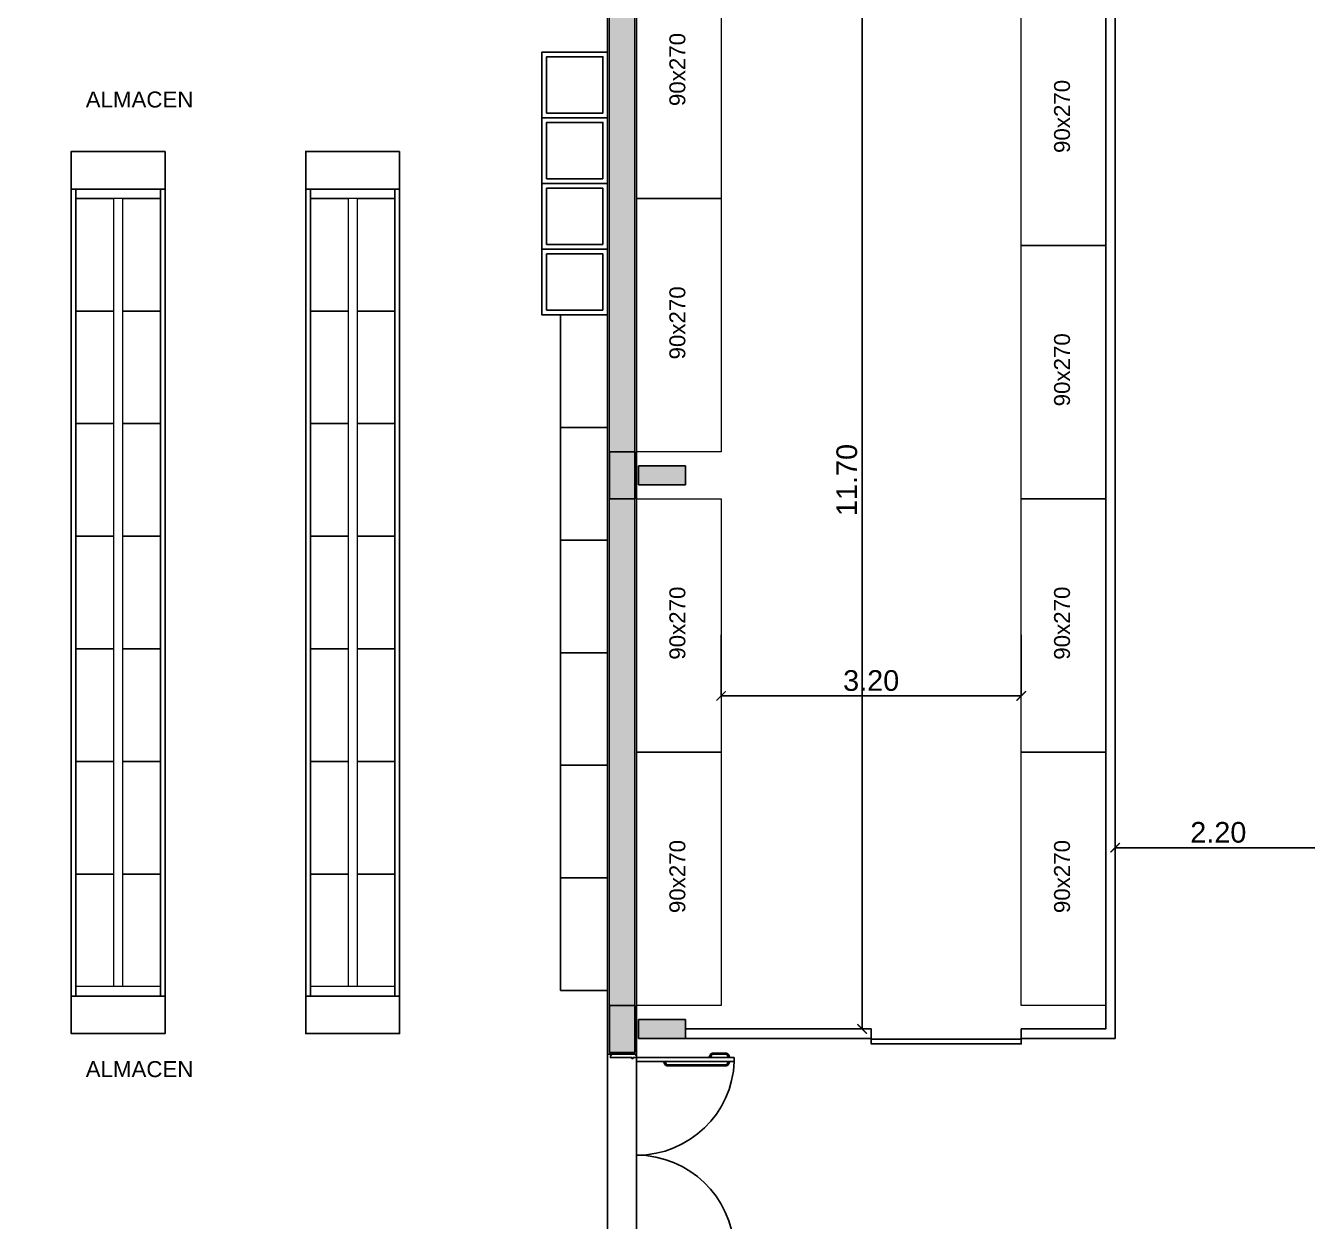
# Model space of a CAD drawing. Header units: inches. Extents: x -309 to 190, y -1585 to -1350.
# Drawn here: x -213.11 to -199.45, y -1397.64 to -1384.9 of the extents above; entities that cross this region are included whole.
import ezdxf

# ---------------------------------------------------------------- set-up
doc = ezdxf.new("R2010")
doc.units = ezdxf.units.IN
doc.header["$MEASUREMENT"] = 0
doc.header["$PDMODE"] = 3
doc.layers.get('0').update_dxf_attribs({"color": 9, "linetype": 'CONTINUOUS'})
doc.layers.get('DEFPOINTS').update_dxf_attribs({"color": 9, "linetype": 'CONTINUOUS'})
for name, color, linetype in [('10-TEXTO', 9, 'CONTINUOUS'), ('CARP', 9, 'CONTINUOUS'), ('color gris', 9, 'CONTINUOUS'), ('EQUIP', 9, 'CONTINUOUS'), ('estructura', 9, 'CONTINUOUS'), ('REVOQUE', 9, 'CONTINUOUS')]:
    doc.layers.add(name, color=color, linetype=linetype)
for name, color, linetype, lineweight in [('cotas', 9, 'CONTINUOUS', 15), ('gondolas', 9, 'CONTINUOUS', 13), ('MURO 27', 9, 'CONTINUOUS', 9)]:
    doc.layers.add(name, color=color, linetype=linetype, lineweight=lineweight)
doc.styles.add('COTAS', font='arial.ttf')
doc.styles.add('ROMANS', font='arial.ttf')
doc.dimstyles.new('ploteo 100', dxfattribs={"dimscale": 0, "dimtxt": 0.22, "dimasz": 0.1, "dimexe": 0, "dimexo": 0, "dimgap": 0.05, "dimtad": 1, "dimzin": 0, "dimdsep": 46, "dimtxsty": 'COTAS', "dimblk1": 'ARCHTICK', "dimblk2": 'ARCHTICK', "dimsah": 1, "dimcen": 0.7, "dimclrd": 256, "dimclre": 256, "dimclrt": 256, "dimaunit": 1, "dimadec": 3, "dimazin": 0, "dimtfac": 1, "dimtmove": 2, "dimatfit": 3, "dimldrblk": 'ARCHTICK', "dimfxl": 1, "dimtolj": 1, "dimtzin": 0, "dimarcsym": 0})

# ---------------------------------------------------------------- blocks, each defined once
blk = doc.blocks.new('_ARCHTICK')
at = {"color": 0, "linetype": 'ByBlock', "const_width": 0.15}
blk.add_lwpolyline([(-0.5, -0.5), (0.5, 0.5)], dxfattribs=at)
blk = doc.blocks.new('*D28')
at = {"layer": 'cotas', "lineweight": -2, "transparency": 16777216}
for p, q in [((-199.302, -1393.238), (-199.302, -1393.656)), ((-201.502, -1394.188), (-201.502, -1393.656)), ((-199.302, -1393.656), (-201.502, -1393.656))]:
    blk.add_line(p, q, dxfattribs=at)
at = {"layer": 'DEFPOINTS', "color": 0, "transparency": 16777216}
for p in [(-199.302, -1393.238), (-201.502, -1393.656), (-201.502, -1394.188)]:
    blk.add_point(p, dxfattribs=at)
at = {"layer": 'cotas', "lineweight": -2, "transparency": 16777216, "xscale": 0.1, "yscale": 0.1, "zscale": 0.1, "rotation": 180}
blk.add_blockref('_ARCHTICK', (-201.502, -1393.656), dxfattribs=at)
at = {"layer": 'cotas', "lineweight": -2, "transparency": 16777216, "xscale": 0.1, "yscale": 0.1, "zscale": 0.1}
blk.add_blockref('_ARCHTICK', (-199.302, -1393.656), dxfattribs=at)
at = {"layer": 'cotas', "transparency": 16777216, "insert": (-200.402, -1393.494), "char_height": 0.22, "attachment_point": 5, "style": 'COTAS'}
blk.add_mtext('\\A1;2.20', dxfattribs=at)
blk = doc.blocks.new('*D34')
at = {"layer": 'cotas', "lineweight": -2, "transparency": 16777216}
for p, q in [((-205.702, -1391.388), (-205.702, -1392.039)), ((-202.502, -1391.388), (-202.502, -1392.039)), ((-202.502, -1392.039), (-205.702, -1392.039))]:
    blk.add_line(p, q, dxfattribs=at)
at = {"layer": 'DEFPOINTS', "color": 0, "transparency": 16777216}
for p in [(-205.702, -1391.388), (-202.502, -1391.388), (-205.702, -1392.039)]:
    blk.add_point(p, dxfattribs=at)
at = {"layer": 'cotas', "lineweight": -2, "transparency": 16777216, "xscale": 0.1, "yscale": 0.1, "zscale": 0.1, "rotation": 180}
blk.add_blockref('_ARCHTICK', (-205.702, -1392.039), dxfattribs=at)
at = {"layer": 'cotas', "lineweight": -2, "transparency": 16777216, "xscale": 0.1, "yscale": 0.1, "zscale": 0.1}
blk.add_blockref('_ARCHTICK', (-202.502, -1392.039), dxfattribs=at)
at = {"layer": 'cotas', "transparency": 16777216, "insert": (-204.102, -1391.876), "char_height": 0.22, "attachment_point": 5, "style": 'COTAS'}
blk.add_mtext('\\A1;3.20', dxfattribs=at)
blk = doc.blocks.new('*D39')
at = {"layer": 'cotas', "lineweight": -2, "transparency": 16777216}
for p, q in [((-203.842, -1383.888), (-204.199, -1383.888)), ((-204.199, -1383.888), (-204.199, -1395.588)), ((-204.102, -1395.588), (-204.199, -1395.588))]:
    blk.add_line(p, q, dxfattribs=at)
at = {"layer": 'DEFPOINTS', "color": 0, "transparency": 16777216}
for p in [(-203.842, -1383.888), (-204.199, -1395.588), (-204.102, -1395.588)]:
    blk.add_point(p, dxfattribs=at)
at = {"layer": 'cotas', "lineweight": -2, "transparency": 16777216, "xscale": 0.1, "yscale": 0.1, "zscale": 0.1}
for p, rotation in [((-204.199, -1383.888), 90), ((-204.199, -1395.588), 270)]:
    blk.add_blockref('_ARCHTICK', p, dxfattribs=dict(at, rotation=rotation))
at = {"layer": 'cotas', "transparency": 16777216, "insert": (-204.361, -1389.738), "char_height": 0.22, "attachment_point": 5, "rotation": 90, "style": 'COTAS'}
blk.add_mtext('\\A1;11.70', dxfattribs=at)

msp = doc.modelspace()

# ---------------------------------------------------------------- hatches: boundary and pattern name
at = {"layer": 'color gris'}
h = msp.add_hatch(color=256, dxfattribs=at)
h.paths.add_polyline_path([(-234.352, -1419.388), (-234.602, -1419.388), (-234.602, -1419.118), (-234.102, -1419.118), (-234.102, -1419.388)])
h.paths.add_polyline_path([(-234.602, -1413.288), (-234.602, -1413.038), (-234.332, -1413.038), (-234.332, -1413.538), (-234.602, -1413.538)])
h.paths.add_polyline_path([(-234.602, -1407.388), (-234.602, -1407.138), (-234.332, -1407.138), (-234.332, -1407.638), (-234.602, -1407.638)])
h.paths.add_polyline_path([(-234.602, -1401.488), (-234.602, -1401.238), (-234.332, -1401.238), (-234.332, -1401.738), (-234.602, -1401.738)])
h.paths.add_polyline_path([(-234.602, -1395.588), (-234.602, -1395.338), (-234.332, -1395.338), (-234.332, -1395.838), (-234.602, -1395.838)])
h.paths.add_polyline_path([(-234.602, -1389.688), (-234.602, -1389.438), (-234.332, -1389.438), (-234.332, -1389.938), (-234.602, -1389.938)])
h.paths.add_polyline_path([(-234.352, -1379.108), (-234.602, -1379.108), (-234.602, -1379.378), (-234.042, -1379.378), (-234.042, -1379.108)])
h.paths.add_polyline_path([(-234.602, -1383.788), (-234.602, -1383.538), (-234.332, -1383.538), (-234.332, -1384.038), (-234.602, -1384.038)])
h.paths.add_polyline_path([(-199.299, -1406.298), (-199.299, -1406.048), (-199.029, -1406.048), (-199.029, -1406.548), (-199.299, -1406.548)])
h.paths.add_polyline_path([(-181.322, -1419.118), (-181.052, -1419.118), (-181.052, -1419.388), (-181.322, -1419.388)])
h.paths.add_polyline_path([(-206.622, -1375.558), (-206.622, -1375.308), (-206.892, -1375.308), (-206.892, -1375.968), (-206.622, -1375.968)])
h.paths.add_polyline_path([(-191.785, -1379.358), (-192.285, -1379.358), (-192.285, -1379.138), (-192.226, -1378.943), (-191.707, -1379.1)])
h.paths.add_polyline_path([(-184.212, -1381.367), (-184.577, -1381.256), (-184.656, -1381.515), (-184.482, -1381.567), (-184.482, -1381.867), (-184.212, -1381.867)])
h.paths.add_polyline_path([(-184.712, -1395.588), (-184.712, -1395.488), (-184.212, -1395.488), (-184.212, -1395.688), (-184.712, -1395.688)])
h.paths.add_polyline_path([(-184.712, -1389.688), (-184.712, -1389.588), (-184.212, -1389.588), (-184.212, -1389.788), (-184.712, -1389.788)])
h.paths.add_polyline_path([(-184.712, -1383.788), (-184.712, -1383.688), (-184.212, -1383.688), (-184.212, -1383.888), (-184.712, -1383.888)])
h.paths.add_polyline_path([(-203.989, -1375.385), (-204.228, -1375.313), (-204.307, -1375.572), (-203.828, -1375.716), (-203.75, -1375.458)])
h.paths.add_polyline_path([(-206.582, -1395.588), (-206.582, -1395.488), (-206.082, -1395.488), (-206.082, -1395.688), (-206.582, -1395.688)])
h.paths.add_polyline_path([(-184.212, -1410.408), (-184.212, -1410.658), (-184.482, -1410.658), (-184.482, -1410.158), (-184.212, -1410.158)])
h.paths.add_polyline_path([(-191.765, -1410.388), (-192.015, -1410.388), (-192.015, -1410.658), (-191.515, -1410.658), (-191.515, -1410.388)])
h.paths.add_polyline_path([(-199.049, -1410.388), (-199.299, -1410.388), (-199.299, -1410.658), (-198.799, -1410.658), (-198.799, -1410.388)])
h.paths.add_polyline_path([(-184.482, -1401.488), (-184.482, -1401.238), (-184.212, -1401.238), (-184.212, -1401.738), (-184.482, -1401.738)])
h.paths.add_polyline_path([(-191.765, -1401.238), (-192.015, -1401.238), (-192.015, -1401.508), (-191.515, -1401.508), (-191.515, -1401.238)])
h.paths.add_polyline_path([(-199.049, -1401.238), (-199.299, -1401.238), (-199.299, -1401.508), (-198.799, -1401.508), (-198.799, -1401.238)])
h.paths.add_polyline_path([(-191.765, -1419.118), (-192.015, -1419.118), (-192.015, -1419.388), (-191.515, -1419.388), (-191.515, -1419.118)])
h.paths.add_polyline_path([(-199.049, -1419.118), (-199.299, -1419.118), (-199.299, -1419.388), (-198.799, -1419.388), (-198.799, -1419.118)])
h.paths.add_polyline_path([(-184.212, -1419.388), (-184.212, -1419.118), (-184.712, -1419.118), (-184.712, -1419.388)])
h.paths.add_polyline_path([(-206.332, -1419.118), (-206.582, -1419.118), (-206.582, -1419.388), (-206.082, -1419.388), (-206.082, -1419.118)])
h.paths.add_polyline_path([(-206.872, -1419.118), (-207.122, -1419.118), (-207.122, -1419.388), (-206.622, -1419.388), (-206.622, -1419.118)])
h.paths.add_polyline_path([(-206.582, -1379.238), (-206.582, -1379.138), (-206.082, -1379.138), (-206.082, -1379.338), (-206.582, -1379.338)])
h.paths.add_polyline_path([(-206.582, -1413.288), (-206.582, -1413.038), (-206.312, -1413.038), (-206.312, -1413.538), (-206.582, -1413.538)])
h.paths.add_polyline_path([(-206.622, -1413.288), (-206.622, -1413.038), (-206.892, -1413.038), (-206.892, -1413.538), (-206.622, -1413.538)])
h.paths.add_polyline_path([(-206.582, -1407.388), (-206.582, -1407.138), (-206.312, -1407.138), (-206.312, -1407.638), (-206.582, -1407.638)])
h.paths.add_polyline_path([(-206.622, -1407.388), (-206.622, -1407.138), (-206.892, -1407.138), (-206.892, -1407.638), (-206.622, -1407.638)])
h.paths.add_polyline_path([(-206.582, -1401.488), (-206.582, -1401.238), (-206.312, -1401.238), (-206.312, -1401.738), (-206.582, -1401.738)])
h.paths.add_polyline_path([(-206.622, -1401.488), (-206.622, -1401.238), (-206.892, -1401.238), (-206.892, -1401.738), (-206.622, -1401.738)])
h.paths.add_polyline_path([(-206.622, -1395.588), (-206.622, -1395.338), (-206.892, -1395.338), (-206.892, -1395.838), (-206.622, -1395.838)])
h.paths.add_polyline_path([(-206.582, -1389.688), (-206.582, -1389.588), (-206.082, -1389.588), (-206.082, -1389.788), (-206.582, -1389.788)])
h.paths.add_polyline_path([(-206.622, -1389.688), (-206.622, -1389.438), (-206.892, -1389.438), (-206.892, -1389.938), (-206.622, -1389.938)])
h.paths.add_polyline_path([(-211.412, -1375.618), (-211.412, -1375.308), (-211.682, -1375.308), (-211.682, -1375.968), (-211.412, -1375.968)])
h.paths.add_polyline_path([(-206.582, -1383.788), (-206.582, -1383.688), (-206.082, -1383.688), (-206.082, -1383.888), (-206.582, -1383.888)])
h.paths.add_polyline_path([(-206.622, -1383.788), (-206.622, -1383.538), (-206.892, -1383.538), (-206.892, -1384.038), (-206.622, -1384.038)])
h.paths.add_polyline_path([(-206.622, -1379.238), (-206.622, -1378.988), (-206.892, -1378.988), (-206.892, -1379.488), (-206.622, -1379.488)])
at = {"layer": 'MURO 27'}
h = msp.add_hatch(color=256, dxfattribs=at)
h.paths.add_polyline_path([(-206.892, -1375.308), (-211.412, -1375.308), (-211.412, -1375.578), (-208.692, -1375.578), (-208.692, -1379.168), (-208.422, -1379.168), (-208.422, -1375.578), (-206.892, -1375.578)])
h.paths.add_polyline_path([(-204.048, -1375.65), (-204.307, -1375.572), (-204.529, -1376.308), (-206.122, -1376.308), (-206.122, -1375.308), (-206.622, -1375.308), (-206.622, -1375.578), (-206.392, -1375.578), (-206.392, -1376.308), (-206.622, -1376.308), (-206.622, -1375.968), (-206.892, -1375.968), (-206.892, -1378.898), (-207.582, -1378.898), (-207.582, -1379.168), (-206.892, -1379.168), (-206.892, -1378.988), (-206.622, -1378.988), (-206.622, -1376.578), (-204.329, -1376.578)])
h.paths.add_polyline_path([(-203.75, -1375.458), (-203.828, -1375.716), (-192.285, -1379.207), (-192.285, -1379.138), (-192.226, -1378.943)])
h.paths.add_polyline_path([(-191.707, -1379.1), (-191.785, -1379.358), (-184.656, -1381.515), (-184.577, -1381.256)])
h.paths.add_polyline_path([(-184.212, -1381.867), (-184.482, -1381.867), (-184.482, -1383.688), (-184.212, -1383.688)])
h.paths.add_polyline_path([(-184.212, -1383.888), (-184.482, -1383.888), (-184.482, -1389.588), (-184.212, -1389.588)])
h.paths.add_polyline_path([(-184.212, -1389.788), (-184.482, -1389.788), (-184.482, -1395.488), (-184.212, -1395.488)])
h.paths.add_polyline_path([(-184.212, -1395.688), (-184.482, -1395.688), (-184.482, -1398.738), (-184.212, -1398.738)])
h.paths.add_polyline_path([(-184.212, -1399.978), (-184.482, -1399.978), (-184.482, -1401.238), (-184.212, -1401.238)])
h.paths.add_polyline_path([(-184.212, -1413.538), (-184.482, -1413.538), (-184.482, -1419.118), (-184.212, -1419.118)])
h.paths.add_polyline_path([(-184.212, -1410.658), (-184.482, -1410.658), (-184.482, -1410.898), (-184.212, -1410.898)])
h.paths.add_polyline_path([(-199.299, -1419.118), (-206.082, -1419.118), (-206.082, -1419.388), (-199.299, -1419.388)])
h.paths.add_polyline_path([(-207.122, -1419.118), (-234.102, -1419.118), (-234.102, -1419.388), (-207.122, -1419.388)])
h.paths.add_polyline_path([(-192.015, -1419.118), (-198.799, -1419.118), (-198.799, -1419.388), (-192.015, -1419.388)])
h.paths.add_polyline_path([(-184.712, -1419.118), (-191.515, -1419.118), (-191.515, -1419.388), (-184.712, -1419.388)])
h.paths.add_polyline_path([(-234.332, -1413.538), (-234.602, -1413.538), (-234.602, -1419.118), (-234.332, -1419.118)])
h.paths.add_polyline_path([(-234.332, -1407.638), (-234.602, -1407.638), (-234.602, -1413.038), (-234.332, -1413.038)])
h.paths.add_polyline_path([(-234.332, -1401.738), (-234.602, -1401.738), (-234.602, -1407.138), (-234.332, -1407.138)])
h.paths.add_polyline_path([(-234.332, -1398.028), (-234.602, -1398.028), (-234.602, -1401.238), (-234.332, -1401.238)])
h.paths.add_polyline_path([(-234.332, -1384.038), (-234.602, -1384.038), (-234.602, -1389.438), (-234.332, -1389.438)])
h.paths.add_polyline_path([(-234.332, -1389.938), (-234.602, -1389.938), (-234.602, -1395.338), (-234.332, -1395.338)])
h.paths.add_polyline_path([(-234.332, -1379.378), (-234.602, -1379.378), (-234.602, -1382.048), (-234.332, -1382.048)])
h.paths.add_polyline_path([(-234.332, -1382.588), (-234.602, -1382.588), (-234.602, -1383.538), (-234.332, -1383.538)])
h.paths.add_polyline_path([(-206.622, -1389.938), (-206.892, -1389.938), (-206.892, -1395.338), (-206.622, -1395.338)])
h.paths.add_polyline_path([(-206.622, -1384.038), (-206.892, -1384.038), (-206.892, -1389.438), (-206.622, -1389.438)])
h.paths.add_polyline_path([(-206.622, -1379.488), (-206.892, -1379.488), (-206.892, -1383.538), (-206.622, -1383.538)])
h.paths.add_polyline_path([(-206.622, -1398.028), (-206.892, -1398.028), (-206.892, -1401.238), (-206.622, -1401.238)])
h.paths.add_polyline_path([(-206.622, -1401.738), (-206.892, -1401.738), (-206.892, -1407.138), (-206.622, -1407.138)])
h.paths.add_polyline_path([(-206.622, -1407.638), (-206.892, -1407.638), (-206.892, -1407.748), (-206.622, -1407.748)])

# ---------------------------------------------------------------- linework, layer by layer
for points in [[(-206.082, -1383.788), (-201.602, -1383.788), (-201.602, -1383.088), (-201.502, -1383.088), (-201.502, -1395.688), (-202.502, -1395.688), (-202.502, -1395.588), (-201.602, -1395.588), (-201.602, -1383.888), (-206.082, -1383.888)], [(-211.628, -1386.237), (-212.628, -1386.237), (-212.628, -1386.637), (-211.628, -1386.637)], [(-211.628, -1386.237), (-212.628, -1386.237), (-212.628, -1386.637), (-212.578, -1386.637), (-212.578, -1395.237), (-212.628, -1395.237), (-212.628, -1395.637), (-211.628, -1395.637), (-211.628, -1395.237), (-211.678, -1395.237), (-211.678, -1386.637), (-211.628, -1386.637)], [(-209.128, -1386.237), (-210.128, -1386.237), (-210.128, -1386.637), (-209.128, -1386.637)], [(-209.128, -1386.237), (-210.128, -1386.237), (-210.128, -1386.637), (-210.078, -1386.637), (-210.078, -1395.237), (-210.128, -1395.237), (-210.128, -1395.637), (-209.128, -1395.637), (-209.128, -1395.237), (-209.178, -1395.237), (-209.178, -1386.637), (-209.128, -1386.637)], [(-211.628, -1395.637), (-212.628, -1395.637), (-212.628, -1395.237), (-211.628, -1395.237)], [(-209.128, -1395.637), (-210.128, -1395.637), (-210.128, -1395.237), (-209.128, -1395.237)], [(-206.082, -1395.688), (-204.102, -1395.688), (-204.102, -1395.588), (-206.082, -1395.588)], [(-204.102, -1395.698), (-204.102, -1395.748), (-202.502, -1395.748), (-202.502, -1395.698)]]:
    msp.add_lwpolyline(points, close=True)
for points in [[(-212.628, -1386.637), (-212.628, -1395.237)], [(-211.628, -1386.637), (-211.628, -1395.237)], [(-210.128, -1386.637), (-210.128, -1395.237)], [(-209.128, -1386.637), (-209.128, -1395.237)]]:
    msp.add_lwpolyline(points)
at = {"layer": 'CARP'}
for p, q in [((-206.912, -1395.858), (-206.912, -1398.008)), ((-206.602, -1395.858), (-206.602, -1398.008)), ((-205.562, -1395.893), (-206.602, -1395.893)), ((-206.602, -1395.933), (-206.602, -1395.893)), ((-205.562, -1395.933), (-206.602, -1395.933)), ((-206.323, -1395.933), (-206.317, -1395.94)), ((-206.28, -1395.933), (-206.286, -1395.94)), ((-205.838, -1395.893), (-205.832, -1395.886)), ((-205.832, -1395.886), (-205.802, -1395.886)), ((-205.83, -1395.885), (-205.83, -1395.886)), ((-205.803, -1395.885), (-205.83, -1395.885)), ((-205.824, -1395.885), (-205.824, -1395.874)), ((-205.808, -1395.885), (-205.824, -1395.885)), ((-205.808, -1395.877), (-205.808, -1395.885)), ((-205.803, -1395.885), (-205.803, -1395.886)), ((-205.795, -1395.893), (-205.802, -1395.886)), ((-205.656, -1395.845), (-205.783, -1395.845)), ((-205.783, -1395.856), (-205.656, -1395.856)), ((-205.644, -1395.893), (-205.638, -1395.886)), ((-205.644, -1395.933), (-205.638, -1395.94)), ((-205.608, -1395.886), (-205.638, -1395.886)), ((-205.636, -1395.885), (-205.636, -1395.886)), ((-205.636, -1395.885), (-205.61, -1395.885)), ((-205.631, -1395.877), (-205.631, -1395.885)), ((-205.631, -1395.885), (-205.616, -1395.885)), ((-205.616, -1395.885), (-205.616, -1395.874)), ((-205.61, -1395.885), (-205.61, -1395.886)), ((-205.601, -1395.893), (-205.608, -1395.886)), ((-205.601, -1395.933), (-205.607, -1395.94)), ((-205.562, -1395.933), (-205.562, -1395.893)), ((-206.317, -1395.94), (-206.286, -1395.94)), ((-206.314, -1395.941), (-206.314, -1395.94)), ((-206.288, -1395.941), (-206.314, -1395.941)), ((-206.308, -1395.941), (-206.308, -1395.953)), ((-206.293, -1395.941), (-206.308, -1395.941)), ((-206.293, -1395.95), (-206.293, -1395.941)), ((-206.288, -1395.941), (-206.288, -1395.94)), ((-206.268, -1395.97), (-205.656, -1395.97)), ((-205.656, -1395.981), (-206.268, -1395.981)), ((-205.607, -1395.94), (-205.638, -1395.94)), ((-205.636, -1395.941), (-205.636, -1395.94)), ((-205.636, -1395.941), (-205.61, -1395.941)), ((-205.631, -1395.95), (-205.631, -1395.941)), ((-205.631, -1395.941), (-205.616, -1395.941)), ((-205.616, -1395.941), (-205.616, -1395.953)), ((-205.61, -1395.941), (-205.61, -1395.94))]:
    msp.add_line(p, q, dxfattribs=at)
msp.add_lwpolyline([(-206.875, -1395.858), (-206.875, -1395.871), (-206.882, -1395.871), (-206.882, -1395.893), (-206.652, -1395.893), (-206.652, -1395.904), (-206.642, -1395.904), (-206.642, -1395.893), (-206.602, -1395.893), (-206.602, -1395.871), (-206.609, -1395.871), (-206.609, -1395.858)], dxfattribs=at)
for centre, radius, start, end in [((-206.599, -1395.895), 1.038, 270, 357.902), ((-205.785, -1395.885), 0.0401, 87.2967, 163.0248), ((-205.785, -1395.879), 0.023, 85.6577, 174.0204), ((-205.654, -1395.885), 0.0401, 16.9752, 92.7033), ((-205.654, -1395.879), 0.023, 5.9796, 94.3423), ((-206.27, -1395.941), 0.0401, 196.9752, 272.7033), ((-206.27, -1395.947), 0.023, 185.9796, 274.3423), ((-205.654, -1395.947), 0.023, 265.6577, 354.0204), ((-205.654, -1395.941), 0.0401, 267.2967, 343.0248), ((-206.602, -1397.971), 1.038, 2.098, 90)]:
    msp.add_arc(centre, radius, start, end, dxfattribs=at)
at = {"layer": 'EQUIP', "linetype": 'Continuous', "lineweight": 5}
for points in [[(-205.702, -1386.738), (-206.602, -1386.738), (-206.602, -1384.038), (-205.702, -1384.038)], [(-201.602, -1387.238), (-202.502, -1387.238), (-202.502, -1384.538), (-201.602, -1384.538)], [(-205.702, -1389.438), (-206.602, -1389.438), (-206.602, -1386.738), (-205.702, -1386.738)], [(-201.602, -1389.938), (-202.502, -1389.938), (-202.502, -1387.238), (-201.602, -1387.238)], [(-205.702, -1392.638), (-206.602, -1392.638), (-206.602, -1389.938), (-205.702, -1389.938)], [(-201.602, -1392.638), (-202.502, -1392.638), (-202.502, -1389.938), (-201.602, -1389.938)], [(-205.702, -1395.338), (-206.602, -1395.338), (-206.602, -1392.638), (-205.702, -1392.638)], [(-201.602, -1395.338), (-202.502, -1395.338), (-202.502, -1392.638), (-201.602, -1392.638)]]:
    msp.add_lwpolyline(points, close=True, dxfattribs=at)
at = {"layer": 'EQUIP'}
for points in [[(-206.912, -1385.878), (-207.612, -1385.878), (-207.612, -1385.178), (-206.912, -1385.178)], [(-206.962, -1385.828), (-207.562, -1385.828), (-207.562, -1385.228), (-206.962, -1385.228)], [(-206.912, -1386.578), (-207.612, -1386.578), (-207.612, -1385.878), (-206.912, -1385.878)], [(-206.962, -1386.528), (-207.562, -1386.528), (-207.562, -1385.928), (-206.962, -1385.928)], [(-206.912, -1387.278), (-207.612, -1387.278), (-207.612, -1386.578), (-206.912, -1386.578)], [(-206.962, -1387.228), (-207.562, -1387.228), (-207.562, -1386.628), (-206.962, -1386.628)], [(-206.912, -1387.978), (-207.612, -1387.978), (-207.612, -1387.278), (-206.912, -1387.278)], [(-206.962, -1387.928), (-207.562, -1387.928), (-207.562, -1387.328), (-206.962, -1387.328)], [(-206.912, -1389.178), (-206.912, -1387.978), (-207.412, -1387.978), (-207.412, -1389.178)], [(-206.912, -1390.378), (-206.912, -1389.178), (-207.412, -1389.178), (-207.412, -1390.378)], [(-206.912, -1391.578), (-206.912, -1390.378), (-207.412, -1390.378), (-207.412, -1391.578)], [(-206.912, -1392.778), (-206.912, -1391.578), (-207.412, -1391.578), (-207.412, -1392.778)], [(-206.912, -1393.978), (-206.912, -1392.778), (-207.412, -1392.778), (-207.412, -1393.978)], [(-206.912, -1395.178), (-206.912, -1393.978), (-207.412, -1393.978), (-207.412, -1395.178)]]:
    msp.add_lwpolyline(points, close=True, dxfattribs=at)
at = {"layer": 'estructura'}
for points in [[(-206.622, -1389.688), (-206.622, -1389.438), (-206.892, -1389.438), (-206.892, -1389.938), (-206.622, -1389.938)], [(-206.582, -1389.688), (-206.582, -1389.588), (-206.082, -1389.588), (-206.082, -1389.788), (-206.582, -1389.788)], [(-206.622, -1395.588), (-206.622, -1395.338), (-206.892, -1395.338), (-206.892, -1395.838), (-206.622, -1395.838)], [(-206.582, -1395.588), (-206.582, -1395.488), (-206.082, -1395.488), (-206.082, -1395.688), (-206.582, -1395.688)]]:
    msp.add_lwpolyline(points, close=True, dxfattribs=at)
at = {"layer": 'gondolas', "linetype": 'Continuous', "lineweight": 5}
for points in [[(-211.678, -1386.637), (-211.678, -1386.737), (-212.578, -1386.737), (-212.578, -1386.637)], [(-209.178, -1386.637), (-209.178, -1386.737), (-210.078, -1386.737), (-210.078, -1386.637)], [(-212.178, -1386.737), (-212.178, -1387.937), (-212.578, -1387.937), (-212.578, -1386.737)], [(-211.678, -1386.737), (-211.678, -1387.937), (-212.078, -1387.937), (-212.078, -1386.737)], [(-209.678, -1386.737), (-209.678, -1387.937), (-210.078, -1387.937), (-210.078, -1386.737)], [(-209.178, -1386.737), (-209.178, -1387.937), (-209.578, -1387.937), (-209.578, -1386.737)], [(-212.178, -1387.937), (-212.178, -1389.137), (-212.578, -1389.137), (-212.578, -1387.937)], [(-211.678, -1387.937), (-211.678, -1389.137), (-212.078, -1389.137), (-212.078, -1387.937)], [(-209.678, -1387.937), (-209.678, -1389.137), (-210.078, -1389.137), (-210.078, -1387.937)], [(-209.178, -1387.937), (-209.178, -1389.137), (-209.578, -1389.137), (-209.578, -1387.937)], [(-212.178, -1389.137), (-212.178, -1390.337), (-212.578, -1390.337), (-212.578, -1389.137)], [(-211.678, -1389.137), (-211.678, -1390.337), (-212.078, -1390.337), (-212.078, -1389.137)], [(-209.678, -1389.137), (-209.678, -1390.337), (-210.078, -1390.337), (-210.078, -1389.137)], [(-209.178, -1389.137), (-209.178, -1390.337), (-209.578, -1390.337), (-209.578, -1389.137)], [(-212.178, -1390.337), (-212.178, -1391.537), (-212.578, -1391.537), (-212.578, -1390.337)], [(-211.678, -1390.337), (-211.678, -1391.537), (-212.078, -1391.537), (-212.078, -1390.337)], [(-209.678, -1390.337), (-209.678, -1391.537), (-210.078, -1391.537), (-210.078, -1390.337)], [(-209.178, -1390.337), (-209.178, -1391.537), (-209.578, -1391.537), (-209.578, -1390.337)], [(-212.178, -1391.537), (-212.178, -1392.737), (-212.578, -1392.737), (-212.578, -1391.537)], [(-211.678, -1391.537), (-211.678, -1392.737), (-212.078, -1392.737), (-212.078, -1391.537)], [(-209.678, -1391.537), (-209.678, -1392.737), (-210.078, -1392.737), (-210.078, -1391.537)], [(-209.178, -1391.537), (-209.178, -1392.737), (-209.578, -1392.737), (-209.578, -1391.537)], [(-212.178, -1392.737), (-212.178, -1393.937), (-212.578, -1393.937), (-212.578, -1392.737)], [(-211.678, -1392.737), (-211.678, -1393.937), (-212.078, -1393.937), (-212.078, -1392.737)], [(-209.678, -1392.737), (-209.678, -1393.937), (-210.078, -1393.937), (-210.078, -1392.737)], [(-209.178, -1392.737), (-209.178, -1393.937), (-209.578, -1393.937), (-209.578, -1392.737)], [(-212.178, -1393.937), (-212.178, -1395.137), (-212.578, -1395.137), (-212.578, -1393.937)], [(-211.678, -1393.937), (-211.678, -1395.137), (-212.078, -1395.137), (-212.078, -1393.937)], [(-209.678, -1393.937), (-209.678, -1395.137), (-210.078, -1395.137), (-210.078, -1393.937)], [(-209.178, -1393.937), (-209.178, -1395.137), (-209.578, -1395.137), (-209.578, -1393.937)], [(-211.678, -1395.237), (-211.678, -1395.137), (-212.578, -1395.137), (-212.578, -1395.237)], [(-209.178, -1395.237), (-209.178, -1395.137), (-210.078, -1395.137), (-210.078, -1395.237)]]:
    msp.add_lwpolyline(points, close=True, dxfattribs=at)
at = {"layer": 'MURO 27'}
for points in [[(-206.892, -1395.338), (-206.892, -1379.488)], [(-206.622, -1395.338), (-206.622, -1379.488)]]:
    msp.add_lwpolyline(points, dxfattribs=at)
at = {"layer": 'REVOQUE'}
for points in [[(-206.602, -1395.858), (-206.602, -1376.598)], [(-206.912, -1395.858), (-206.912, -1381.648)], [(-206.912, -1395.858), (-206.602, -1395.858)]]:
    msp.add_lwpolyline(points, dxfattribs=at)

# ---------------------------------------------------------------- texts
at = {"layer": '10-TEXTO', "char_height": 0.17, "width": 1.31175, "attachment_point": 1, "rotation": 90, "style": 'ROMANS'}
for insert in [(-206.253, -1386.03), (-202.153, -1386.53), (-206.253, -1388.73), (-202.153, -1389.23), (-206.253, -1391.93), (-202.153, -1391.93), (-206.253, -1394.63), (-202.153, -1394.63)]:
    msp.add_mtext('\\pi0.27691;90x270', dxfattribs=dict(at, insert=insert))
at = {"layer": '10-TEXTO', "char_height": 0.17, "width": 1.31175, "attachment_point": 1, "style": 'ROMANS'}
for insert in [(-212.474, -1385.598), (-212.474, -1395.931)]:
    msp.add_mtext('ALMACEN', dxfattribs=dict(at, insert=insert))

# ---------------------------------------------------------------- dimensions: what is measured, and where the dimension line sits
at = {"layer": 'cotas'}
dim = msp.add_linear_dim(base=(-204.199, -1395.588), p1=(-203.842, -1383.888), p2=(-204.102, -1395.588), angle=90, dimstyle='ploteo 100', override={"dimscale": 1, "dimfxl": 20}, dxfattribs=at)
dim.commit()
dim.dimension.update_dxf_attribs({"geometry": '*D39', "text_midpoint": (-204.361, -1389.738)})
for base, p1, p2, picture, middle in [((-205.702, -1392.039), (-202.502, -1391.388), (-205.702, -1391.388), '*D34', (-204.102, -1391.876)), ((-201.502, -1393.656), (-199.302, -1393.238), (-201.502, -1394.188), '*D28', (-200.402, -1393.494))]:
    dim = msp.add_linear_dim(base=base, p1=p1, p2=p2, dimstyle='ploteo 100', override={"dimscale": 1, "dimfxl": 20}, dxfattribs=at)
    dim.commit()
    dim.dimension.update_dxf_attribs({"geometry": picture, "text_midpoint": middle})

doc.saveas('drawing.dxf')
